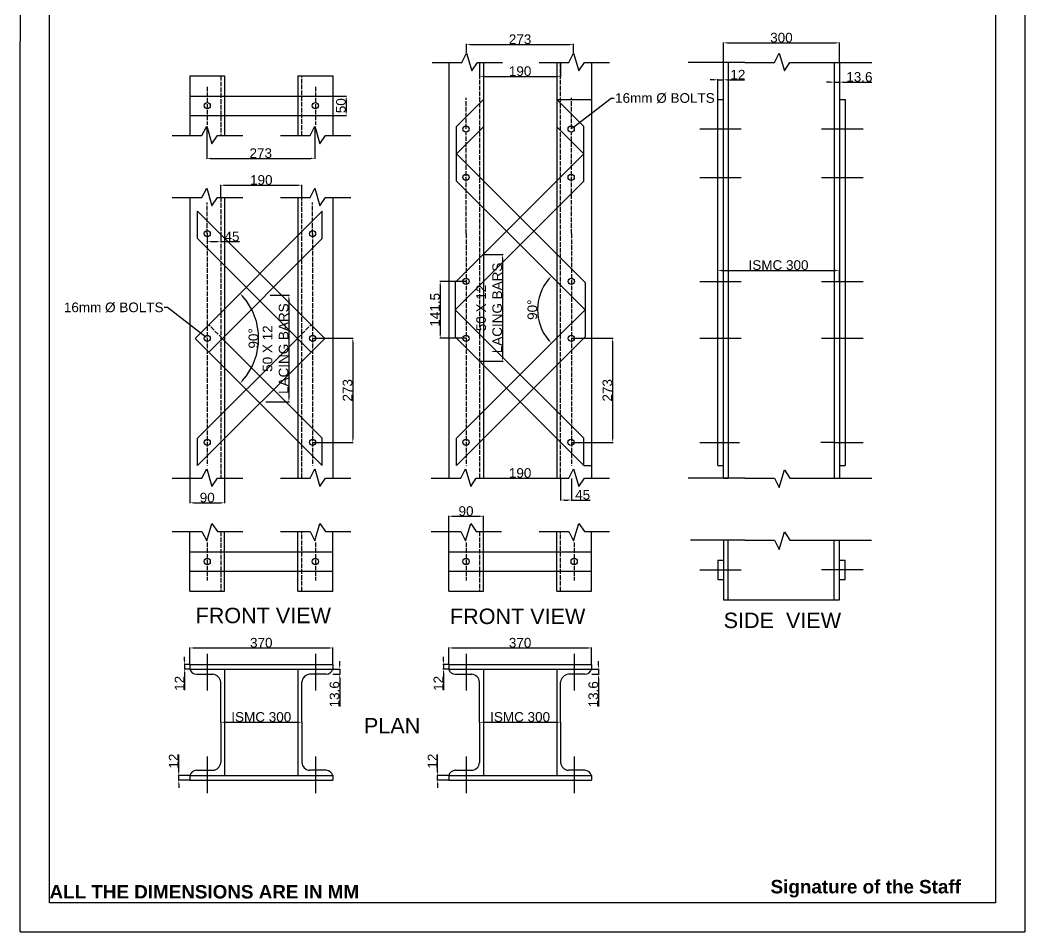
# Model space of a CAD drawing. Header units: millimetres. Extents: x 868 to 41290, y -4185 to 3706.
# Drawn here: x 868 to 3471, y -411 to 1952 of the extents above; entities that cross this region are included whole.
import ezdxf
from ezdxf import colors
from ezdxf.entities.mleader import LeaderData, LeaderLine
from ezdxf.math import Vec2, Vec3

# ---------------------------------------------------------------- set-up
doc = ezdxf.new("R2010")
doc.units = ezdxf.units.MM
doc.linetypes.add('ACAD_ISO02W100', pattern=[15, 12, -3])
doc.styles.get("Standard").update_dxf_attribs({"font": 'arial.ttf'})
doc.dimstyles.new('ISO-25', dxfattribs={"dimtxt": 25, "dimasz": 10, "dimexe": 1.25, "dimexo": 0.625, "dimtad": 1, "dimdsep": 46, "dimtxsty": 'Standard', "dimcen": 2.5, "dimadec": 0, "dimazin": 0, "dimtfac": 1, "dimtmove": 0, "dimatfit": 3, "dimfxl": 1, "dimarcsym": 0})

# ---------------------------------------------------------------- blocks, each defined once
blk = doc.blocks.new('*D38')
at = {"color": 0, "lineweight": -2, "transparency": 16777216}
for p, q in [((1678.6, 1755.1), (1714, 1755.1)), ((1712.8, 1745.1), (1712.8, 1715.1)), ((1678.6, 1705.1), (1714, 1705.1))]:
    blk.add_line(p, q, dxfattribs=at)
at = {"color": 0, "lineweight": 211, "transparency": 16777216}
for points in [[(1711.1, 1745.1), (1714.5, 1745.1), (1712.8, 1755.1)], [(1711.1, 1715.1), (1714.5, 1715.1), (1712.8, 1705.1)]]:
    blk.add_solid(points, dxfattribs=at)
at = {"layer": 'Defpoints', "color": 0, "lineweight": 211, "transparency": 16777216}
for p in [(1678, 1755.1), (1678, 1705.1), (1712.8, 1705.1)]:
    blk.add_point(p, dxfattribs=at)
at = {"color": 0, "transparency": 16777216, "insert": (1699.4, 1730.1), "char_height": 25, "attachment_point": 5, "rotation": 90}
blk.add_mtext('50', dxfattribs=at)
blk = doc.blocks.new('*D39')
at = {"color": 0, "lineweight": -2, "transparency": 16777216}
for p, q in [((1351.6, 1676.4), (1351.6, 1592.4)), ((1631.6, 1676.4), (1631.6, 1592.4)), ((1361.6, 1593.7), (1621.6, 1593.7))]:
    blk.add_line(p, q, dxfattribs=at)
at = {"color": 0, "lineweight": 211, "transparency": 16777216}
for points in [[(1361.6, 1595.3), (1361.6, 1592), (1351.6, 1593.7)], [(1621.6, 1595.3), (1621.6, 1592), (1631.6, 1593.7)]]:
    blk.add_solid(points, dxfattribs=at)
at = {"layer": 'Defpoints', "color": 0, "lineweight": 211, "transparency": 16777216}
for p in [(1351.6, 1677), (1631.6, 1677), (1631.6, 1593.7)]:
    blk.add_point(p, dxfattribs=at)
at = {"color": 0, "transparency": 16777216, "insert": (1491.6, 1607.1), "char_height": 25, "attachment_point": 5}
blk.add_mtext('273', dxfattribs=at)
blk = doc.blocks.new('*D40')
at = {"color": 0, "lineweight": -2, "transparency": 16777216}
for p, q in [((1388, 1493), (1388, 1525.3)), ((1398, 1524.1), (1588, 1524.1)), ((1598, 1493), (1598, 1525.3))]:
    blk.add_line(p, q, dxfattribs=at)
at = {"color": 0, "lineweight": 211, "transparency": 16777216}
for points in [[(1398, 1525.7), (1398, 1522.4), (1388, 1524.1)], [(1588, 1525.7), (1588, 1522.4), (1598, 1524.1)]]:
    blk.add_solid(points, dxfattribs=at)
at = {"layer": 'Defpoints', "color": 0, "lineweight": 211, "transparency": 16777216}
for p in [(1598, 1524.1), (1388, 1492.3), (1598, 1492.3)]:
    blk.add_point(p, dxfattribs=at)
at = {"color": 0, "transparency": 16777216, "insert": (1493, 1537.5), "char_height": 25, "attachment_point": 5}
blk.add_mtext('190', dxfattribs=at)
blk = doc.blocks.new('*D41')
at = {"color": 0, "lineweight": -2, "transparency": 16777216}
for p, q in [((1353, 1398.1), (1353, 1376.6)), ((1388, 1395.9), (1388, 1376.6)), ((1363, 1377.8), (1378, 1377.8)), ((1388, 1377.8), (1436.2, 1377.8))]:
    blk.add_line(p, q, dxfattribs=at)
at = {"color": 0, "lineweight": 211, "transparency": 16777216}
for points in [[(1363, 1379.5), (1363, 1376.1), (1353, 1377.8)], [(1378, 1379.5), (1378, 1376.1), (1388, 1377.8)]]:
    blk.add_solid(points, dxfattribs=at)
at = {"layer": 'Defpoints', "color": 0, "lineweight": 211, "transparency": 16777216}
for p in [(1353, 1398.7), (1388, 1396.6), (1388, 1377.8)]:
    blk.add_point(p, dxfattribs=at)
at = {"color": 0, "transparency": 16777216, "insert": (1417.1, 1391.1), "char_height": 25, "attachment_point": 5}
blk.add_mtext('45', dxfattribs=at)
blk = doc.blocks.new('*D42')
at = {"color": 0, "lineweight": -2, "transparency": 16777216}
blk.add_arc((1321.4, 1127.1), 164.7, 318.4795, 41.5205, dxfattribs=at)
at = {"color": 0, "lineweight": 211, "transparency": 16777216}
for points in [[(1443.5, 1235.2), (1445.9, 1237.4), (1437.8, 1243.6)], [(1445.9, 1016.8), (1443.5, 1019.1), (1437.8, 1010.7)]]:
    blk.add_solid(points, dxfattribs=at)
at = {"layer": 'Defpoints', "color": 0, "lineweight": 211, "transparency": 16777216}
for p in [(1650.9, 1456.6), (1321.4, 1127.1), (1321.4, 1127.1), (1480.5, 1084.5), (1650.9, 797.7)]:
    blk.add_point(p, dxfattribs=at)
at = {"color": 0, "transparency": 16777216, "insert": (1472.7, 1127.1), "char_height": 25, "attachment_point": 5, "rotation": 90}
blk.add_mtext('90°', dxfattribs=at)
blk = doc.blocks.new('*D43')
at = {"color": 0, "lineweight": -2, "transparency": 16777216}
for p, q in [((1626.5, 1127.4), (1731.2, 1127.4)), ((1730, 1117.4), (1730, 867.7)), ((1626.5, 857.7), (1731.2, 857.7))]:
    blk.add_line(p, q, dxfattribs=at)
at = {"color": 0, "lineweight": 211, "transparency": 16777216}
for points in [[(1728.3, 1117.4), (1731.7, 1117.4), (1730, 1127.4)], [(1728.3, 867.7), (1731.7, 867.7), (1730, 857.7)]]:
    blk.add_solid(points, dxfattribs=at)
at = {"layer": 'Defpoints', "color": 0, "lineweight": 211, "transparency": 16777216}
for p in [(1625.8, 1127.4), (1625.8, 857.7), (1730, 857.7)]:
    blk.add_point(p, dxfattribs=at)
at = {"color": 0, "transparency": 16777216, "insert": (1716.6, 992.6), "char_height": 25, "attachment_point": 5, "rotation": 90}
blk.add_mtext('273', dxfattribs=at)
blk = doc.blocks.new('*D44')
at = {"color": 0, "lineweight": -2, "transparency": 16777216}
for p, q in [((1308, 764.2), (1308, 699.8)), ((1398, 764.2), (1398, 699.8)), ((1318, 701), (1388, 701))]:
    blk.add_line(p, q, dxfattribs=at)
at = {"color": 0, "lineweight": 211, "transparency": 16777216}
for points in [[(1318, 702.7), (1318, 699.4), (1308, 701)], [(1388, 702.7), (1388, 699.4), (1398, 701)]]:
    blk.add_solid(points, dxfattribs=at)
at = {"layer": 'Defpoints', "color": 0, "lineweight": 211, "transparency": 16777216}
for p in [(1308, 764.8), (1398, 764.8), (1398, 701)]:
    blk.add_point(p, dxfattribs=at)
at = {"color": 0, "transparency": 16777216, "insert": (1353, 714.4), "char_height": 25, "attachment_point": 5}
blk.add_mtext('90', dxfattribs=at)
blk = doc.blocks.new('*D45')
at = {"color": 0, "lineweight": -2, "transparency": 16777216}
for p, q in [((1308, 283), (1308, 326.1)), ((1318, 324.9), (1668, 324.9)), ((1678, 283), (1678, 326.1))]:
    blk.add_line(p, q, dxfattribs=at)
at = {"color": 0, "lineweight": 211, "transparency": 16777216}
for points in [[(1318, 326.5), (1318, 323.2), (1308, 324.9)], [(1668, 326.5), (1668, 323.2), (1678, 324.9)]]:
    blk.add_solid(points, dxfattribs=at)
at = {"layer": 'Defpoints', "color": 0, "lineweight": 211, "transparency": 16777216}
for p in [(1678, 324.9), (1308, 282.3), (1678, 282.3)]:
    blk.add_point(p, dxfattribs=at)
at = {"color": 0, "transparency": 16777216, "insert": (1493, 338.3), "char_height": 25, "attachment_point": 5}
blk.add_mtext('370', dxfattribs=at)
blk = doc.blocks.new('*D46')
at = {"color": 0, "lineweight": -2, "transparency": 16777216}
for p, q in [((1696.1, 280.3), (1696.1, 290.3)), ((1678.6, 270.3), (1697.4, 270.3)), ((1696.1, 270.3), (1696.1, 256.7)), ((1678.6, 256.7), (1697.4, 256.7)), ((1696.1, 246.7), (1696.1, 172.9))]:
    blk.add_line(p, q, dxfattribs=at)
at = {"color": 0, "lineweight": 211, "transparency": 16777216}
for points in [[(1694.5, 280.3), (1697.8, 280.3), (1696.1, 270.3)], [(1694.5, 246.7), (1697.8, 246.7), (1696.1, 256.7)]]:
    blk.add_solid(points, dxfattribs=at)
at = {"layer": 'Defpoints', "color": 0, "lineweight": 211, "transparency": 16777216}
for p in [(1678, 270.3), (1678, 256.7), (1696.1, 256.7)]:
    blk.add_point(p, dxfattribs=at)
at = {"color": 0, "transparency": 16777216, "insert": (1682.7, 204.8), "char_height": 25, "attachment_point": 5, "rotation": 90}
blk.add_mtext('13.6', dxfattribs=at)
blk = doc.blocks.new('*D48')
at = {"color": 0, "lineweight": -2, "transparency": 16777216}
for p, q in [((1388, 133), (1388, 133.6)), ((1398, 132.3), (1588, 132.3)), ((1598, 133), (1598, 133.6))]:
    blk.add_line(p, q, dxfattribs=at)
at = {"color": 0, "lineweight": 211, "transparency": 16777216}
for points in [[(1398, 134), (1398, 130.7), (1388, 132.3)], [(1588, 134), (1588, 130.7), (1598, 132.3)]]:
    blk.add_solid(points, dxfattribs=at)
at = {"layer": 'Defpoints', "color": 0, "lineweight": 211, "transparency": 16777216}
for p in [(1388, 132.3), (1598, 132.3), (1598, 132.3)]:
    blk.add_point(p, dxfattribs=at)
at = {"color": 0, "transparency": 16777216, "insert": (1493, 145.9), "char_height": 25, "attachment_point": 5}
blk.add_mtext('ISMC 300', dxfattribs=at)
blk = doc.blocks.new('*D50')
at = {"color": 0, "lineweight": -2, "transparency": 16777216}
for p, q in [((1279.4, 4.3), (1279.4, 48.8)), ((1307.3, -5.7), (1278.1, -5.7)), ((1307.3, -17.7), (1278.1, -17.7)), ((1279.4, -17.7), (1279.4, -5.7)), ((1279.4, -27.7), (1279.4, -37.7))]:
    blk.add_line(p, q, dxfattribs=at)
at = {"color": 0, "lineweight": 211, "transparency": 16777216}
for points in [[(1277.7, 4.3), (1281.1, 4.3), (1279.4, -5.7)], [(1277.7, -27.7), (1281.1, -27.7), (1279.4, -17.7)]]:
    blk.add_solid(points, dxfattribs=at)
at = {"layer": 'Defpoints', "color": 0, "lineweight": 211, "transparency": 16777216}
for p in [(1279.4, -5.7), (1308, -5.7), (1308, -17.7)]:
    blk.add_point(p, dxfattribs=at)
at = {"color": 0, "transparency": 16777216, "insert": (1266.2, 31.6), "char_height": 25, "attachment_point": 5, "rotation": 90}
blk.add_mtext('12', dxfattribs=at)
blk = doc.blocks.new('*D51')
at = {"color": 0, "lineweight": -2, "transparency": 16777216}
for p, q in [((1294.5, 292.3), (1294.5, 302.3)), ((1307.3, 282.3), (1293.3, 282.3)), ((1307.3, 270.3), (1293.3, 270.3)), ((1294.5, 282.3), (1294.5, 270.3)), ((1294.5, 260.3), (1294.5, 215.9))]:
    blk.add_line(p, q, dxfattribs=at)
at = {"color": 0, "lineweight": 211, "transparency": 16777216}
for points in [[(1292.9, 292.3), (1296.2, 292.3), (1294.5, 282.3)], [(1292.9, 260.3), (1296.2, 260.3), (1294.5, 270.3)]]:
    blk.add_solid(points, dxfattribs=at)
at = {"layer": 'Defpoints', "color": 0, "lineweight": 211, "transparency": 16777216}
for p in [(1294.5, 270.3), (1308, 282.3), (1308, 270.3)]:
    blk.add_point(p, dxfattribs=at)
at = {"color": 0, "transparency": 16777216, "insert": (1281.4, 233.1), "char_height": 25, "attachment_point": 5, "rotation": 90}
blk.add_mtext('12', dxfattribs=at)
blk = doc.blocks.new('*D55')
at = {"color": 0, "lineweight": -2, "transparency": 16777216}
for p, q in [((1978.3, 283), (1978.3, 326.1)), ((1988.3, 324.9), (2338.3, 324.9)), ((2348.3, 283), (2348.3, 326.1))]:
    blk.add_line(p, q, dxfattribs=at)
at = {"color": 0, "lineweight": 211, "transparency": 16777216}
for points in [[(1988.3, 326.5), (1988.3, 323.2), (1978.3, 324.9)], [(2338.3, 326.5), (2338.3, 323.2), (2348.3, 324.9)]]:
    blk.add_solid(points, dxfattribs=at)
at = {"layer": 'Defpoints', "color": 0, "lineweight": 211, "transparency": 16777216}
for p in [(2348.3, 324.9), (1978.3, 282.3), (2348.3, 282.3)]:
    blk.add_point(p, dxfattribs=at)
at = {"color": 0, "transparency": 16777216, "insert": (2163.3, 338.3), "char_height": 25, "attachment_point": 5}
blk.add_mtext('370', dxfattribs=at)
blk = doc.blocks.new('*D56')
at = {"color": 0, "lineweight": -2, "transparency": 16777216}
for p, q in [((2366.5, 280.3), (2366.5, 290.3)), ((2348.9, 270.3), (2367.7, 270.3)), ((2366.5, 270.3), (2366.5, 256.7)), ((2348.9, 256.7), (2367.7, 256.7)), ((2366.5, 246.7), (2366.5, 172.9))]:
    blk.add_line(p, q, dxfattribs=at)
at = {"color": 0, "lineweight": 211, "transparency": 16777216}
for points in [[(2364.8, 280.3), (2368.1, 280.3), (2366.5, 270.3)], [(2364.8, 246.7), (2368.1, 246.7), (2366.5, 256.7)]]:
    blk.add_solid(points, dxfattribs=at)
at = {"layer": 'Defpoints', "color": 0, "lineweight": 211, "transparency": 16777216}
for p in [(2348.3, 270.3), (2348.3, 256.7), (2366.5, 256.7)]:
    blk.add_point(p, dxfattribs=at)
at = {"color": 0, "transparency": 16777216, "insert": (2353.1, 204.8), "char_height": 25, "attachment_point": 5, "rotation": 90}
blk.add_mtext('13.6', dxfattribs=at)
blk = doc.blocks.new('*D57')
at = {"color": 0, "lineweight": -2, "transparency": 16777216}
for p, q in [((2058.3, 133), (2058.3, 133.6)), ((2068.3, 132.3), (2258.3, 132.3)), ((2268.3, 133), (2268.3, 133.6))]:
    blk.add_line(p, q, dxfattribs=at)
at = {"color": 0, "lineweight": 211, "transparency": 16777216}
for points in [[(2068.3, 134), (2068.3, 130.7), (2058.3, 132.3)], [(2258.3, 134), (2258.3, 130.7), (2268.3, 132.3)]]:
    blk.add_solid(points, dxfattribs=at)
at = {"layer": 'Defpoints', "color": 0, "lineweight": 211, "transparency": 16777216}
for p in [(2058.3, 132.3), (2268.3, 132.3), (2268.3, 132.3)]:
    blk.add_point(p, dxfattribs=at)
at = {"color": 0, "transparency": 16777216, "insert": (2163.3, 145.9), "char_height": 25, "attachment_point": 5}
blk.add_mtext('ISMC 300', dxfattribs=at)
blk = doc.blocks.new('*D53')
at = {"color": 0, "lineweight": -2, "transparency": 16777216}
for p, q in [((1949.7, 4.3), (1949.7, 48.8)), ((1977.7, -5.7), (1948.5, -5.7)), ((1977.7, -17.7), (1948.5, -17.7)), ((1949.7, -17.7), (1949.7, -5.7)), ((1949.7, -27.7), (1949.7, -37.7))]:
    blk.add_line(p, q, dxfattribs=at)
at = {"color": 0, "lineweight": 211, "transparency": 16777216}
for points in [[(1948, 4.3), (1951.4, 4.3), (1949.7, -5.7)], [(1948, -27.7), (1951.4, -27.7), (1949.7, -17.7)]]:
    blk.add_solid(points, dxfattribs=at)
at = {"layer": 'Defpoints', "color": 0, "lineweight": 211, "transparency": 16777216}
for p in [(1949.7, -5.7), (1978.3, -5.7), (1978.3, -17.7)]:
    blk.add_point(p, dxfattribs=at)
at = {"color": 0, "transparency": 16777216, "insert": (1936.5, 31.6), "char_height": 25, "attachment_point": 5, "rotation": 90}
blk.add_mtext('12', dxfattribs=at)
blk = doc.blocks.new('*D54')
at = {"color": 0, "lineweight": -2, "transparency": 16777216}
for p, q in [((1964.9, 292.3), (1964.9, 302.3)), ((1977.7, 282.3), (1963.6, 282.3)), ((1977.7, 270.3), (1963.6, 270.3)), ((1964.9, 282.3), (1964.9, 270.3)), ((1964.9, 260.3), (1964.9, 215.9))]:
    blk.add_line(p, q, dxfattribs=at)
at = {"color": 0, "lineweight": 211, "transparency": 16777216}
for points in [[(1963.2, 292.3), (1966.5, 292.3), (1964.9, 282.3)], [(1963.2, 260.3), (1966.5, 260.3), (1964.9, 270.3)]]:
    blk.add_solid(points, dxfattribs=at)
at = {"layer": 'Defpoints', "color": 0, "lineweight": 211, "transparency": 16777216}
for p in [(1964.9, 270.3), (1978.3, 282.3), (1978.3, 270.3)]:
    blk.add_point(p, dxfattribs=at)
at = {"color": 0, "transparency": 16777216, "insert": (1951.7, 233.1), "char_height": 25, "attachment_point": 5, "rotation": 90}
blk.add_mtext('12', dxfattribs=at)
blk = doc.blocks.new('*D58')
at = {"color": 0, "lineweight": -2, "transparency": 16777216}
for p, q in [((1978.3, 626.9), (1978.3, 667.4)), ((1988.3, 666.1), (2058.3, 666.1)), ((2068.3, 626.9), (2068.3, 667.4))]:
    blk.add_line(p, q, dxfattribs=at)
at = {"color": 0, "lineweight": 211, "transparency": 16777216}
for points in [[(1988.3, 667.8), (1988.3, 664.5), (1978.3, 666.1)], [(2058.3, 667.8), (2058.3, 664.5), (2068.3, 666.1)]]:
    blk.add_solid(points, dxfattribs=at)
at = {"layer": 'Defpoints', "color": 0, "lineweight": 211, "transparency": 16777216}
for p in [(2068.3, 666.1), (1978.3, 626.3), (2068.3, 626.3)]:
    blk.add_point(p, dxfattribs=at)
at = {"color": 0, "transparency": 16777216, "insert": (2023.3, 679.5), "char_height": 25, "attachment_point": 5}
blk.add_mtext('90', dxfattribs=at)
blk = doc.blocks.new('*D59')
at = {"color": 0, "lineweight": -2, "transparency": 16777216}
for p, q in [((2068.3, 765.5), (2068.3, 766.1)), ((2078.3, 764.8), (2248.3, 764.8)), ((2258.3, 764.2), (2258.3, 763.6))]:
    blk.add_line(p, q, dxfattribs=at)
at = {"color": 0, "lineweight": 211, "transparency": 16777216}
for points in [[(2078.3, 766.5), (2078.3, 763.2), (2068.3, 764.8)], [(2248.3, 766.5), (2248.3, 763.2), (2258.3, 764.8)]]:
    blk.add_solid(points, dxfattribs=at)
at = {"layer": 'Defpoints', "color": 0, "lineweight": 211, "transparency": 16777216}
for p in [(2068.3, 764.8), (2258.3, 764.8), (2258.3, 764.8)]:
    blk.add_point(p, dxfattribs=at)
at = {"color": 0, "transparency": 16777216, "insert": (2163.3, 778.2), "char_height": 25, "attachment_point": 5}
blk.add_mtext('190', dxfattribs=at)
blk = doc.blocks.new('*D60')
at = {"color": 0, "lineweight": -2, "transparency": 16777216}
for p, q in [((2268.3, 764.2), (2268.3, 707)), ((2296.2, 764.2), (2296.2, 707)), ((2278.3, 708.3), (2286.2, 708.3)), ((2296.2, 708.3), (2344.4, 708.3))]:
    blk.add_line(p, q, dxfattribs=at)
at = {"color": 0, "lineweight": 211, "transparency": 16777216}
for points in [[(2278.3, 709.9), (2278.3, 706.6), (2268.3, 708.3)], [(2286.2, 709.9), (2286.2, 706.6), (2296.2, 708.3)]]:
    blk.add_solid(points, dxfattribs=at)
at = {"layer": 'Defpoints', "color": 0, "lineweight": 211, "transparency": 16777216}
for p in [(2268.3, 764.8), (2296.2, 764.8), (2296.2, 708.3)]:
    blk.add_point(p, dxfattribs=at)
at = {"color": 0, "transparency": 16777216, "insert": (2325.3, 721.6), "char_height": 25, "attachment_point": 5}
blk.add_mtext('45', dxfattribs=at)
blk = doc.blocks.new('*D61')
at = {"color": 0, "lineweight": -2, "transparency": 16777216}
for p, q in [((2296.8, 1127.4), (2404.2, 1127.4)), ((2402.9, 1117.4), (2402.9, 867.7)), ((2295.8, 857.7), (2404.2, 857.7))]:
    blk.add_line(p, q, dxfattribs=at)
at = {"color": 0, "lineweight": 211, "transparency": 16777216}
for points in [[(2401.3, 1117.4), (2404.6, 1117.4), (2402.9, 1127.4)], [(2401.3, 867.7), (2404.6, 867.7), (2402.9, 857.7)]]:
    blk.add_solid(points, dxfattribs=at)
at = {"layer": 'Defpoints', "color": 0, "lineweight": 211, "transparency": 16777216}
for p in [(2296.2, 1127.4), (2295.2, 857.7), (2402.9, 857.7)]:
    blk.add_point(p, dxfattribs=at)
at = {"color": 0, "transparency": 16777216, "insert": (2389.5, 992.6), "char_height": 25, "attachment_point": 5, "rotation": 90}
blk.add_mtext('273', dxfattribs=at)
blk = doc.blocks.new('*D62')
at = {"color": 0, "lineweight": -2, "transparency": 16777216}
for p, q in [((2022.5, 1275), (1955.1, 1275)), ((1956.4, 1265), (1956.4, 1137.4)), ((2022.5, 1127.4), (1955.1, 1127.4))]:
    blk.add_line(p, q, dxfattribs=at)
at = {"color": 0, "lineweight": 211, "transparency": 16777216}
for points in [[(1954.7, 1265), (1958.1, 1265), (1956.4, 1275)], [(1954.7, 1137.4), (1958.1, 1137.4), (1956.4, 1127.4)]]:
    blk.add_solid(points, dxfattribs=at)
at = {"layer": 'Defpoints', "color": 0, "lineweight": 211, "transparency": 16777216}
for p in [(2023.2, 1275), (1956.4, 1127.4), (2023.2, 1127.4)]:
    blk.add_point(p, dxfattribs=at)
at = {"color": 0, "transparency": 16777216, "insert": (1943, 1201.2), "char_height": 25, "attachment_point": 5, "rotation": 90}
blk.add_mtext('141.5', dxfattribs=at)
blk = doc.blocks.new('*D63')
at = {"color": 0, "lineweight": -2, "transparency": 16777216}
blk.add_line((2256.6, 1126.7), (2243.6, 1113.7), dxfattribs=at)
blk.add_arc((2331.4, 1201.5), 122.9, 139.6632, 220.3368, dxfattribs=at)
at = {"color": 0, "lineweight": 211, "transparency": 16777216}
for points in [[(2236.5, 1282.2), (2238.9, 1279.9), (2244.5, 1288.4)], [(2238.9, 1123.1), (2236.5, 1120.8), (2244.5, 1114.6)]]:
    blk.add_solid(points, dxfattribs=at)
at = {"layer": 'Defpoints', "color": 0, "lineweight": 211, "transparency": 16777216}
for p in [(1998.3, 1534.6), (2212.7, 1233.3), (2331.4, 1201.5), (2331.4, 1201.5), (2257, 1127.1)]:
    blk.add_point(p, dxfattribs=at)
at = {"color": 0, "transparency": 16777216, "insert": (2195.1, 1201.5), "char_height": 25, "attachment_point": 5, "rotation": 90}
blk.add_mtext('90°', dxfattribs=at)
blk = doc.blocks.new('*D64')
at = {"color": 0, "lineweight": -2, "transparency": 16777216}
for p, q in [((2024.7, 1866.8), (2024.7, 1890.1)), ((2034.7, 1888.8), (2291.9, 1888.8)), ((2301.9, 1866.8), (2301.9, 1890.1))]:
    blk.add_line(p, q, dxfattribs=at)
at = {"color": 0, "lineweight": 211, "transparency": 16777216}
for points in [[(2034.7, 1890.5), (2034.7, 1887.1), (2024.7, 1888.8)], [(2291.9, 1890.5), (2291.9, 1887.1), (2301.9, 1888.8)]]:
    blk.add_solid(points, dxfattribs=at)
at = {"layer": 'Defpoints', "color": 0, "lineweight": 211, "transparency": 16777216}
for p in [(2301.9, 1888.8), (2024.7, 1866.2), (2301.9, 1866.2)]:
    blk.add_point(p, dxfattribs=at)
at = {"color": 0, "transparency": 16777216, "insert": (2163.3, 1902.2), "char_height": 25, "attachment_point": 5}
blk.add_mtext('273', dxfattribs=at)
blk = doc.blocks.new('*D65')
at = {"color": 0, "lineweight": -2, "transparency": 16777216}
for p, q in [((2058.3, 1841.4), (2058.3, 1805)), ((2268.3, 1841.4), (2268.3, 1805)), ((2068.3, 1806.2), (2258.3, 1806.2))]:
    blk.add_line(p, q, dxfattribs=at)
at = {"color": 0, "lineweight": 211, "transparency": 16777216}
for points in [[(2068.3, 1807.9), (2068.3, 1804.6), (2058.3, 1806.2)], [(2258.3, 1807.9), (2258.3, 1804.6), (2268.3, 1806.2)]]:
    blk.add_solid(points, dxfattribs=at)
at = {"layer": 'Defpoints', "color": 0, "lineweight": 211, "transparency": 16777216}
for p in [(2058.3, 1842.1), (2268.3, 1842.1), (2268.3, 1806.2)]:
    blk.add_point(p, dxfattribs=at)
at = {"color": 0, "transparency": 16777216, "insert": (2163.3, 1819.6), "char_height": 25, "attachment_point": 5}
blk.add_mtext('190', dxfattribs=at)
blk = doc.blocks.new('*D67')
at = {"color": 0, "lineweight": -2, "transparency": 16777216}
for p, q in [((2690.1, 1842.7), (2690.1, 1894.3)), ((2700.1, 1893), (2980.1, 1893)), ((2990.1, 1842.7), (2990.1, 1894.3))]:
    blk.add_line(p, q, dxfattribs=at)
at = {"color": 0, "lineweight": 211, "transparency": 16777216}
for points in [[(2700.1, 1894.7), (2700.1, 1891.4), (2690.1, 1893)], [(2980.1, 1894.7), (2980.1, 1891.4), (2990.1, 1893)]]:
    blk.add_solid(points, dxfattribs=at)
at = {"layer": 'Defpoints', "color": 0, "lineweight": 211, "transparency": 16777216}
for p in [(2990.1, 1893), (2690.1, 1842.1), (2990.1, 1842.1)]:
    blk.add_point(p, dxfattribs=at)
at = {"color": 0, "transparency": 16777216, "insert": (2840.1, 1906.4), "char_height": 25, "attachment_point": 5}
blk.add_mtext('300', dxfattribs=at)
blk = doc.blocks.new('*D68')
at = {"color": 0, "lineweight": -2, "transparency": 16777216}
for p, q in [((2665.1, 1797.3), (2655.1, 1797.3)), ((2675.1, 1746.7), (2675.1, 1798.5)), ((2675.1, 1797.3), (2690.1, 1797.3)), ((2690.1, 1746.7), (2690.1, 1798.5)), ((2700.1, 1797.3), (2744.5, 1797.3))]:
    blk.add_line(p, q, dxfattribs=at)
at = {"color": 0, "lineweight": 211, "transparency": 16777216}
for points in [[(2665.1, 1799), (2665.1, 1795.6), (2675.1, 1797.3)], [(2700.1, 1799), (2700.1, 1795.6), (2690.1, 1797.3)]]:
    blk.add_solid(points, dxfattribs=at)
at = {"layer": 'Defpoints', "color": 0, "lineweight": 211, "transparency": 16777216}
for p in [(2690.1, 1797.3), (2675.1, 1746.1), (2690.1, 1746.1)]:
    blk.add_point(p, dxfattribs=at)
at = {"color": 0, "transparency": 16777216, "insert": (2727.3, 1810.5), "char_height": 25, "attachment_point": 5}
blk.add_mtext('12', dxfattribs=at)
blk = doc.blocks.new('*D69')
at = {"color": 0, "lineweight": -2, "transparency": 16777216}
for p, q in [((2976.5, 1841.4), (2976.5, 1790)), ((2990.1, 1841.4), (2990.1, 1790)), ((2966.5, 1791.2), (2956.5, 1791.2)), ((2976.5, 1791.2), (2990.1, 1791.2)), ((3000.1, 1791.2), (3073.9, 1791.2))]:
    blk.add_line(p, q, dxfattribs=at)
at = {"color": 0, "lineweight": 211, "transparency": 16777216}
for points in [[(2966.5, 1792.9), (2966.5, 1789.6), (2976.5, 1791.2)], [(3000.1, 1792.9), (3000.1, 1789.6), (2990.1, 1791.2)]]:
    blk.add_solid(points, dxfattribs=at)
at = {"layer": 'Defpoints', "color": 0, "lineweight": 211, "transparency": 16777216}
for p in [(2976.5, 1842.1), (2990.1, 1842.1), (2990.1, 1791.2)]:
    blk.add_point(p, dxfattribs=at)
at = {"color": 0, "transparency": 16777216, "insert": (3042, 1804.6), "char_height": 25, "attachment_point": 5}
blk.add_mtext('13.6', dxfattribs=at)
blk = doc.blocks.new('*D71')
at = {"color": 0, "lineweight": -2, "transparency": 16777216}
for p, q in [((1515.7, 1238.8), (1565.8, 1238.8)), ((1564.5, 1228.8), (1564.5, 972.4)), ((1504.6, 962.4), (1565.8, 962.4))]:
    blk.add_line(p, q, dxfattribs=at)
at = {"color": 0, "lineweight": 211, "transparency": 16777216}
for points in [[(1562.9, 1228.8), (1566.2, 1228.8), (1564.5, 1238.8)], [(1562.9, 972.4), (1566.2, 972.4), (1564.5, 962.4)]]:
    blk.add_solid(points, dxfattribs=at)
at = {"layer": 'Defpoints', "color": 0, "lineweight": 211, "transparency": 16777216}
for p in [(1515.1, 1238.8), (1504, 962.4), (1564.5, 962.4)]:
    blk.add_point(p, dxfattribs=at)
at = {"color": 0, "transparency": 16777216, "insert": (1530.1, 1100.6), "char_height": 25, "attachment_point": 5, "rotation": 90}
blk.add_mtext('50 X 12 \\PLACING BARS', dxfattribs=at)
blk = doc.blocks.new('*D72')
at = {"color": 0, "lineweight": -2, "transparency": 16777216}
for p, q in [((2068.9, 1344.2), (2119, 1344.2)), ((2117.7, 1334.2), (2117.7, 1077.8)), ((2057.8, 1067.8), (2119, 1067.8))]:
    blk.add_line(p, q, dxfattribs=at)
at = {"color": 0, "lineweight": 211, "transparency": 16777216}
for points in [[(2116, 1334.2), (2119.4, 1334.2), (2117.7, 1344.2)], [(2116, 1077.8), (2119.4, 1077.8), (2117.7, 1067.8)]]:
    blk.add_solid(points, dxfattribs=at)
at = {"layer": 'Defpoints', "color": 0, "lineweight": 211, "transparency": 16777216}
for p in [(2068.3, 1344.2), (2057.1, 1067.8), (2117.7, 1067.8)]:
    blk.add_point(p, dxfattribs=at)
at = {"color": 0, "transparency": 16777216, "insert": (2083.3, 1206), "char_height": 25, "attachment_point": 5, "rotation": 90}
blk.add_mtext('50 X 12 \\PLACING BARS', dxfattribs=at)
blk = doc.blocks.new('*D73')
at = {"color": 0, "lineweight": -2, "transparency": 16777216}
for p, q in [((2675.1, 1275.6), (2675.1, 1304.7)), ((2685.1, 1303.4), (2980.1, 1303.4)), ((2990.1, 1275.6), (2990.1, 1304.7))]:
    blk.add_line(p, q, dxfattribs=at)
at = {"color": 0, "lineweight": 211, "transparency": 16777216}
for points in [[(2685.1, 1305.1), (2685.1, 1301.8), (2675.1, 1303.4)], [(2980.1, 1305.1), (2980.1, 1301.8), (2990.1, 1303.4)]]:
    blk.add_solid(points, dxfattribs=at)
at = {"layer": 'Defpoints', "color": 0, "lineweight": 211, "transparency": 16777216}
for p in [(2990.1, 1303.4), (2675.1, 1275), (2990.1, 1275)]:
    blk.add_point(p, dxfattribs=at)
at = {"color": 0, "transparency": 16777216, "insert": (2832.6, 1317), "char_height": 25, "attachment_point": 5}
blk.add_mtext('ISMC 300', dxfattribs=at)

msp = doc.modelspace()

# ---------------------------------------------------------------- linework, layer by layer
for p, q in [((868.347, 3267.852), (868.347, 1896.619)), ((3470.652, 3267.852), (3470.652, -410.962)), ((868.347, -410.962), (868.347, 1896.619)), ((2012.576, 1842.06), (2024.729, 1866.215)), ((2024.729, 1866.215), (2038.09, 1820.726)), ((2289.769, 1842.06), (2301.922, 1866.215)), ((2301.922, 1866.215), (2315.284, 1820.726)), ((2822.182, 1842.06), (2834.336, 1866.215)), ((2834.336, 1866.215), (2847.697, 1820.726)), ((1935.536, 1842.06), (2012.576, 1842.06)), ((1978.296, 1842.06), (1978.296, 764.831)), ((2038.09, 1820.726), (2052.576, 1842.06)), ((2052.576, 1842.06), (2118.021, 1842.06)), ((2068.296, 1842.06), (2068.296, 764.831)), ((2212.729, 1842.06), (2289.769, 1842.06)), ((2258.296, 1842.06), (2258.296, 764.831)), ((2315.284, 1820.726), (2329.769, 1842.06)), ((2329.769, 1842.06), (2395.214, 1842.06)), ((2348.296, 1842.06), (2348.296, 764.831)), ((2745.143, 1842.06), (2598.203, 1842.06)), ((2690.092, 764.831), (2690.092, 1842.06)), ((2702.092, 1842.06), (2702.092, 764.831)), ((2745.143, 1842.06), (2822.182, 1842.06)), ((2847.697, 1820.726), (2862.182, 1842.06)), ((2862.182, 1842.06), (2927.628, 1842.06)), ((2927.628, 1842.06), (3074.452, 1842.06)), ((2976.492, 1842.06), (2976.492, 764.831)), ((2990.092, 1842.06), (2990.092, 764.831)), ((1307.969, 1807.409), (1397.969, 1807.409)), ((1307.969, 1807.409), (1307.969, 1652.826)), ((1397.969, 1807.409), (1397.969, 1652.826)), ((1587.969, 1807.409), (1677.969, 1807.409)), ((1587.969, 1807.409), (1587.969, 1652.826)), ((1677.969, 1807.409), (1677.969, 1652.826)), ((1307.969, 1755.118), (1677.969, 1755.118)), ((1998.271, 1676.053), (2068.296, 1746.077)), ((2328.347, 1676.053), (2258.322, 1746.077)), ((2258.322, 1746.077), (2348.296, 1746.077)), ((2675.092, 797.653), (2675.092, 1746.077)), ((2675.092, 1746.077), (2690.092, 1746.077)), ((2990.092, 1746.077), (3005.092, 1746.077)), ((3005.092, 1746.077), (3005.092, 797.653)), ((1307.969, 1705.118), (1677.969, 1705.118)), ((1339.442, 1652.826), (1351.595, 1676.981)), ((1351.595, 1676.981), (1364.957, 1631.492)), ((1619.442, 1652.826), (1631.595, 1676.981)), ((1631.595, 1676.981), (1644.957, 1631.492)), ((1998.271, 1534.631), (1998.271, 1676.053)), ((1998.271, 1605.342), (2068.296, 1675.367)), ((2328.347, 1605.342), (2258.322, 1675.367)), ((2328.347, 1534.631), (2328.347, 1676.053)), ((2628.637, 1669.909), (2736.23, 1669.909)), ((2943.954, 1669.909), (3051.547, 1669.909)), ((1262.402, 1652.826), (1339.442, 1652.826)), ((1364.957, 1631.492), (1379.442, 1652.826)), ((1379.442, 1652.826), (1444.887, 1652.826)), ((1542.402, 1652.826), (1619.442, 1652.826)), ((1644.957, 1631.492), (1659.442, 1652.826)), ((1659.442, 1652.826), (1724.887, 1652.826)), ((1995.213, 1272.208), (2328.347, 1605.342)), ((2331.405, 1272.208), (1998.271, 1605.342)), ((2628.637, 1544.487), (2736.23, 1544.487)), ((2943.954, 1544.487), (3051.547, 1544.487)), ((1339.442, 1492.338), (1351.595, 1516.493)), ((1351.595, 1516.493), (1364.957, 1471.004)), ((1619.442, 1492.338), (1631.595, 1516.493)), ((1631.595, 1516.493), (1644.957, 1471.004)), ((1995.213, 1201.498), (2328.347, 1534.631)), ((2331.405, 1201.498), (1998.271, 1534.631)), ((1262.402, 1492.338), (1339.442, 1492.338)), ((1307.969, 1492.338), (1307.969, 764.831)), ((1364.957, 1471.004), (1379.442, 1492.338)), ((1379.442, 1492.338), (1444.887, 1492.338)), ((1397.969, 1492.338), (1397.969, 764.831)), ((1542.402, 1492.338), (1619.442, 1492.338)), ((1587.969, 1492.338), (1587.969, 764.831)), ((1644.957, 1471.004), (1659.442, 1492.338)), ((1659.442, 1492.338), (1724.887, 1492.338)), ((1677.969, 1492.338), (1677.969, 764.831)), ((1321.386, 1127.121), (1650.854, 1456.59)), ((1657.413, 1127.121), (1327.944, 1456.59)), ((1327.944, 1385.879), (1327.944, 1456.59)), ((1650.854, 1385.879), (1650.854, 1456.59)), ((1622.057, 1091.766), (1327.944, 1385.879)), ((1356.741, 1091.766), (1650.854, 1385.879)), ((1995.213, 1272.208), (1995.213, 1130.787)), ((2331.405, 1272.208), (2331.405, 1130.787)), ((2628.637, 1274.956), (2736.23, 1274.956)), ((2943.954, 1274.956), (3051.547, 1274.956)), ((2069.589, 1127.121), (1995.213, 1201.498)), ((2257.029, 1127.121), (2331.405, 1201.498)), ((1650.854, 797.653), (1321.386, 1127.121)), ((1327.944, 797.653), (1657.413, 1127.121)), ((1327.944, 868.364), (1586.702, 1127.121)), ((1650.854, 868.364), (1392.097, 1127.121)), ((2328.347, 797.653), (1995.213, 1130.787)), ((1998.271, 797.653), (2331.405, 1130.787)), ((1998.271, 868.364), (2257.029, 1127.121)), ((2328.347, 868.364), (2069.589, 1127.121)), ((2628.637, 1127.438), (2736.23, 1127.438)), ((2943.954, 1127.438), (3051.547, 1127.438)), ((1327.944, 797.653), (1327.944, 868.364)), ((1650.854, 797.653), (1650.854, 868.364)), ((1998.271, 797.653), (1998.271, 868.364)), ((2328.347, 797.653), (2328.347, 868.364)), ((2628.637, 857.668), (2702.092, 857.668)), ((2702.092, 857.668), (2731.194, 857.668)), ((2976.492, 857.668), (2942.218, 857.668)), ((2976.492, 857.668), (3051.547, 857.668)), ((1339.442, 764.831), (1351.595, 788.985)), ((1351.595, 788.985), (1364.957, 743.497)), ((1619.442, 764.831), (1631.595, 788.985)), ((1631.595, 788.985), (1644.957, 743.497)), ((2009.769, 764.831), (2021.922, 788.985)), ((2021.922, 788.985), (2035.284, 743.497)), ((2289.769, 764.831), (2301.922, 788.985)), ((2301.922, 788.985), (2315.284, 743.497)), ((2328.347, 797.653), (2348.296, 797.653)), ((2675.092, 797.653), (2690.092, 797.653)), ((2834.336, 740.676), (2847.697, 786.165)), ((2847.697, 786.165), (2862.182, 764.831)), ((2990.092, 797.653), (3005.092, 797.653)), ((1262.402, 764.831), (1339.442, 764.831)), ((1364.957, 743.497), (1379.442, 764.831)), ((1379.442, 764.831), (1444.887, 764.831)), ((1542.402, 764.831), (1619.442, 764.831)), ((1644.957, 743.497), (1659.442, 764.831)), ((1659.442, 764.831), (1724.887, 764.831)), ((1932.729, 764.831), (2009.769, 764.831)), ((2035.284, 743.497), (2049.769, 764.831)), ((2049.769, 764.831), (2115.214, 764.831)), ((2212.729, 764.831), (2289.769, 764.831)), ((2315.284, 743.497), (2329.769, 764.831)), ((2329.769, 764.831), (2395.214, 764.831)), ((2745.143, 764.831), (2598.203, 764.831)), ((2690.092, 764.831), (2702.092, 764.831)), ((2745.143, 764.831), (2822.182, 764.831)), ((2822.182, 764.831), (2834.336, 740.676)), ((2862.182, 764.831), (2927.628, 764.831)), ((2927.628, 764.831), (3074.452, 764.831)), ((2976.492, 764.831), (2990.092, 764.831)), ((1262.402, 626.28), (1339.442, 626.28)), ((1307.969, 471.697), (1307.969, 626.28)), ((1339.442, 626.28), (1351.595, 602.125)), ((1351.595, 602.125), (1364.957, 647.614)), ((1364.957, 647.614), (1379.442, 626.28)), ((1379.442, 626.28), (1444.887, 626.28)), ((1397.969, 471.697), (1397.969, 626.28)), ((1542.402, 626.28), (1619.442, 626.28)), ((1587.969, 471.697), (1587.969, 626.28)), ((1619.442, 626.28), (1631.595, 602.125)), ((1631.595, 602.125), (1644.957, 647.614)), ((1644.957, 647.614), (1659.442, 626.28)), ((1659.442, 626.28), (1724.887, 626.28)), ((1677.969, 471.697), (1677.969, 626.28)), ((1932.729, 626.28), (2009.769, 626.28)), ((1978.296, 471.697), (1978.296, 626.28)), ((2009.769, 626.28), (2021.922, 602.125)), ((2021.922, 602.125), (2035.284, 647.614)), ((2035.284, 647.614), (2049.769, 626.28)), ((2049.769, 626.28), (2115.214, 626.28)), ((2068.296, 471.697), (2068.296, 626.28)), ((2212.729, 626.28), (2289.769, 626.28)), ((2258.296, 471.697), (2258.296, 626.28)), ((2289.769, 626.28), (2301.922, 602.125)), ((2301.922, 602.125), (2315.284, 647.614)), ((2315.284, 647.614), (2329.769, 626.28)), ((2329.769, 626.28), (2395.214, 626.28)), ((2348.296, 471.697), (2348.296, 626.28)), ((2834.336, 580.187), (2847.697, 625.676)), ((2847.697, 625.676), (2862.182, 604.342)), ((2745.143, 604.342), (2604.925, 604.342)), ((2690.092, 604.342), (2690.092, 449.759)), ((2702.092, 449.759), (2702.092, 604.342)), ((2745.143, 604.342), (2822.182, 604.342)), ((2822.182, 604.342), (2834.336, 580.187)), ((2862.182, 604.342), (2927.628, 604.342)), ((2927.628, 604.342), (3073.492, 604.342)), ((2976.492, 449.759), (2976.492, 604.342)), ((2990.092, 449.759), (2990.092, 604.342)), ((1307.969, 573.988), (1677.969, 573.988)), ((1978.296, 573.988), (2348.296, 573.988)), ((2675.092, 552.051), (2675.092, 502.051)), ((2675.092, 552.051), (2690.092, 552.051)), ((2990.092, 552.051), (3005.092, 552.051)), ((3005.092, 502.051), (3005.092, 552.051)), ((1307.969, 523.988), (1677.969, 523.988)), ((1978.296, 523.988), (2348.296, 523.988)), ((2628.637, 527.051), (2736.23, 527.051)), ((3051.547, 527.051), (2943.954, 527.051)), ((2675.092, 502.051), (2690.092, 502.051)), ((2990.092, 502.051), (3005.092, 502.051)), ((1307.969, 471.697), (1397.969, 471.697)), ((1587.969, 471.697), (1677.969, 471.697)), ((1978.296, 471.697), (2068.296, 471.697)), ((2258.296, 471.697), (2348.296, 471.697)), ((2690.092, 449.759), (2990.092, 449.759)), ((1352.969, 309.35), (1352.969, 214.269)), ((1632.969, 309.35), (1632.969, 214.269)), ((2023.296, 309.35), (2023.296, 214.269)), ((2303.296, 309.35), (2303.296, 214.269)), ((1307.969, 282.327), (1677.969, 282.327)), ((1307.969, 282.327), (1307.969, 270.327)), ((1307.969, 270.327), (1677.969, 270.327)), ((1397.969, 270.327), (1397.969, -5.673)), ((1587.969, 270.327), (1587.969, -5.673)), ((1677.969, 282.327), (1677.969, 270.327)), ((1978.296, 282.327), (2348.296, 282.327)), ((1978.296, 282.327), (1978.296, 270.327)), ((1978.296, 270.327), (2348.296, 270.327)), ((2068.296, 270.327), (2068.296, -5.673)), ((2258.296, 270.327), (2258.296, -5.673)), ((2348.296, 282.327), (2348.296, 270.327)), ((1325.041, 256.727), (1367.924, 256.727)), ((1387.969, 132.327), (1387.969, 236.681)), ((1597.969, 132.327), (1597.969, 236.681)), ((1660.897, 256.727), (1618.014, 256.727)), ((1995.368, 256.727), (2038.251, 256.727)), ((2058.296, 132.327), (2058.296, 236.681)), ((2268.296, 132.327), (2268.296, 236.681)), ((2331.224, 256.727), (2288.341, 256.727)), ((1387.969, 132.327), (1387.969, 27.974)), ((1597.969, 132.327), (1597.969, 27.974)), ((2058.296, 132.327), (2058.296, 27.974)), ((2268.296, 132.327), (2268.296, 27.974)), ((1352.969, 43.42), (1352.969, -51.661)), ((1632.969, 43.42), (1632.969, -51.661)), ((2023.296, 43.42), (2023.296, -51.661)), ((2303.296, 43.42), (2303.296, -51.661)), ((1325.041, 7.927), (1367.924, 7.927)), ((1660.897, 7.927), (1618.014, 7.927)), ((1995.368, 7.927), (2038.251, 7.927)), ((2331.224, 7.927), (2288.341, 7.927)), ((1307.969, -5.673), (1677.969, -5.673)), ((1307.969, -5.673), (1307.969, -17.673)), ((1307.969, -17.673), (1677.969, -17.673)), ((1677.969, -5.673), (1677.969, -17.673)), ((1978.296, -5.673), (1978.296, -17.673)), ((1978.296, -5.673), (2348.296, -5.673)), ((1978.296, -17.673), (2348.296, -17.673)), ((2348.296, -5.673), (2348.296, -17.673)), ((868.347, -410.962), (2500.674, -410.962)), ((2500.674, -410.962), (3470.652, -410.962))]:
    msp.add_line(p, q)
at = {"linetype": 'ACAD_ISO02W100'}
for p, q in [((2058.296, 1842.06), (2058.296, 764.831)), ((2268.296, 764.831), (2268.296, 1842.06)), ((1387.969, 1807.409), (1387.969, 1652.826)), ((1597.969, 1652.826), (1597.969, 1807.409)), ((1352.969, 1779.257), (1352.969, 1680.978)), ((1632.969, 1779.257), (1632.969, 1680.978)), ((2023.296, 1669.962), (2023.296, 1750.735)), ((2296.156, 1669.962), (2296.156, 1750.735)), ((2023.296, 1398.7), (2023.296, 1661.962)), ((2296.156, 1398.7), (2296.156, 1661.962)), ((1387.969, 1492.338), (1387.969, 764.831)), ((1597.969, 764.831), (1597.969, 1492.338)), ((1352.969, 1398.7), (1352.969, 1479.473)), ((1625.829, 1398.7), (1625.829, 1479.473)), ((1352.969, 1398.7), (1352.969, 797.653)), ((1625.829, 1398.7), (1625.829, 797.653)), ((2023.296, 1398.7), (2023.296, 797.653)), ((2296.156, 1398.7), (2296.156, 797.653)), ((1392.097, 1127.121), (1356.741, 1162.477)), ((1586.702, 1127.121), (1622.057, 1162.477)), ((1387.969, 626.28), (1387.969, 471.697)), ((1597.969, 471.697), (1597.969, 626.28)), ((2058.296, 626.28), (2058.296, 471.697)), ((2268.296, 471.697), (2268.296, 626.28)), ((1352.969, 598.128), (1352.969, 499.849)), ((1632.969, 598.128), (1632.969, 499.849)), ((2023.296, 598.128), (2023.296, 499.849)), ((2303.296, 598.128), (2303.296, 499.849))]:
    msp.add_line(p, q, dxfattribs=at)
msp.add_lwpolyline([(944.538, 3192.625), (3394.921, 3192.625), (3394.921, -335.212), (944.538, -335.212)], close=True)
for centre in [(1352.969, 1730.118), (1632.969, 1730.118), (2023.296, 1669.909), (2295.522, 1669.909), (2023.296, 1544.487), (2295.522, 1544.487), (1352.969, 1398.7), (1625.829, 1398.7), (2023.173, 1274.956), (2296.156, 1274.956), (1352.969, 1127.438), (1625.829, 1127.438), (2023.173, 1127.438), (2296.156, 1127.438), (1352.969, 857.668), (1625.829, 857.668), (2023.296, 857.668), (2295.166, 857.668), (1352.969, 548.988), (1632.969, 548.988), (2023.296, 548.988), (2303.296, 548.988)]:
    msp.add_circle(centre, 8)
for centre, radius, start, end in [((1325.601, 274.946), 18.227, 194.678373, 268.236899), ((1660.337, 274.946), 18.227, 271.763101, 345.321627), ((1995.928, 274.946), 18.227, 194.678373, 268.236899), ((2330.664, 274.946), 18.227, 271.763101, 345.321627), ((1366.082, 234.84), 21.965, 4.80748, 85.188614), ((1619.856, 234.84), 21.965, 94.811386, 175.19252), ((2036.409, 234.84), 21.965, 4.80748, 85.188614), ((2290.183, 234.84), 21.965, 94.811386, 175.19252), ((1366.082, 29.815), 21.965, 274.811386, 355.19252), ((1619.856, 29.815), 21.965, 184.80748, 265.188614), ((2036.409, 29.815), 21.965, 274.811386, 355.19252), ((2290.183, 29.815), 21.965, 184.80748, 265.188614), ((1325.601, -10.291), 18.227, 91.763101, 165.321627), ((1660.337, -10.291), 18.227, 14.678373, 88.236899), ((1995.928, -10.291), 18.227, 91.763101, 165.321627), ((2330.664, -10.291), 18.227, 14.678373, 88.236899)]:
    msp.add_arc(centre, radius, start, end)

# ---------------------------------------------------------------- texts
at = {"attachment_point": 1}
for s, width, gutter_width, insert, char_height in [('FRONT VIEW', 461.5156, 12.5, (1322.765, 429.122), 40), ('FRONT VIEW', 461.5156, 12.5, (1981.576, 426.906), 40), ('SIDE  VIEW', 461.5156, 12.5, (2690.424, 416.368), 40), ('PLAN', 461.5156, 12.5, (1758.865, 143.396), 40), ('{\\fArial|b1|i0|c0|p34;Signature of the Staff}', 1063.13823, 113.538, (2811.979, -276.211), 34.90578), ('{\\fArial|b1|i0|c0|p34;ALL THE DIMENSIONS ARE IN MM}', 1063.13823, 113.538, (944.538, -289.448), 34.90578)]:
    msp.add_mtext_dynamic_manual_height_columns(s, width=width, gutter_width=gutter_width, heights=[0], dxfattribs=dict(at, insert=insert, char_height=char_height))

# ---------------------------------------------------------------- dimensions: what is measured, and where the dimension line sits
for base, p1, p2, text, picture, middle in [((2301.922, 1888.815), (2024.729, 1866.215), (2301.922, 1866.215), '273', '*D64', (2163.326, 1902.212)), ((2268.296, 1806.23), (2058.296, 1842.06), (2268.296, 1842.06), '190', '*D65', (2163.296, 1819.619)), ((2690.092, 1797.297), (2675.092, 1746.077), (2690.092, 1746.077), '12', '*D68', (2727.318, 1810.473)), ((1631.595, 1593.68), (1351.595, 1676.981), (1631.595, 1676.981), '273', '*D39', (1491.595, 1607.078)), ((1597.969, 1524.081), (1387.969, 1492.338), (1597.969, 1492.338), '190', '*D40', (1492.969, 1537.471)), ((1387.969, 1377.804), (1352.969, 1398.7), (1387.969, 1396.565), '45', '*D41', (1417.097, 1391.142)), ((2990.092, 1303.445), (2675.092, 1274.956), (2990.092, 1274.956), 'ISMC 300', '*D73', (2832.592, 1317.005)), ((2296.156, 708.259), (2268.296, 764.831), (2296.156, 764.831), '45', '*D60', (2325.284, 721.597)), ((1597.969, 132.327), (1387.969, 132.327), (1597.969, 132.327), 'ISMC 300', '*D48', (1492.969, 145.887)), ((2268.296, 132.327), (2058.296, 132.327), (2268.296, 132.327), 'ISMC 300', '*D57', (2163.296, 145.887))]:
    dim = msp.add_linear_dim(base=base, p1=p1, p2=p2, text=text, dimstyle='ISO-25')
    dim.commit()
    dim.dimension.update_dxf_attribs({"geometry": picture, "text_midpoint": middle})
for base, p1, p2, picture, middle in [((2990.092, 1893.027), (2690.092, 1842.06), (2990.092, 1842.06), '*D67', (2840.092, 1906.425)), ((2990.092, 1791.248), (2976.492, 1842.06), (2990.092, 1842.06), '*D69', (3042.001, 1804.646)), ((2258.296, 764.831), (2068.296, 764.831), (2258.296, 764.831), '*D59', (2163.296, 778.22)), ((1397.969, 701.035), (1307.969, 764.831), (1397.969, 764.831), '*D44', (1352.969, 714.425)), ((2068.296, 666.118), (1978.296, 626.28), (2068.296, 626.28), '*D58', (2023.296, 679.507)), ((1677.969, 324.88), (1307.969, 282.327), (1677.969, 282.327), '*D45', (1492.969, 338.278)), ((2348.296, 324.88), (1978.296, 282.327), (2348.296, 282.327), '*D55', (2163.296, 338.278))]:
    dim = msp.add_linear_dim(base=base, p1=p1, p2=p2, dimstyle='ISO-25')
    dim.commit()
    dim.dimension.update_dxf_attribs({"geometry": picture, "text_midpoint": middle})
for base, p1, p2, picture, middle in [((1712.799, 1705.118), (1677.969, 1755.118), (1677.969, 1705.118), '*D38', (1699.41, 1730.118)), ((1294.549, 270.327), (1307.969, 282.327), (1307.969, 270.327), '*D51', (1281.373, 233.101)), ((1696.141, 256.727), (1677.969, 270.327), (1677.969, 256.727), '*D46', (1682.743, 204.818)), ((1964.876, 270.327), (1978.296, 282.327), (1978.296, 270.327), '*D54', (1951.7, 233.101)), ((2366.468, 256.727), (2348.296, 270.327), (2348.296, 256.727), '*D56', (2353.07, 204.818)), ((1279.386, -5.673), (1307.969, -17.673), (1307.969, -5.673), '*D50', (1266.209, 31.554)), ((1949.713, -5.673), (1978.296, -17.673), (1978.296, -5.673), '*D53', (1936.536, 31.554))]:
    dim = msp.add_linear_dim(base=base, p1=p1, p2=p2, angle=90, dimstyle='ISO-25')
    dim.commit()
    dim.dimension.update_dxf_attribs({"geometry": picture, "text_midpoint": middle})
for base, line1, line2, picture, middle in [((2212.69, 1233.307), ((2257.029, 1127.121), (2331.405, 1201.498)), ((2331.405, 1201.498), (1998.271, 1534.631)), '*D63', (2195.113, 1201.498)), ((1480.468, 1084.495), ((1650.854, 797.653), (1321.386, 1127.121)), ((1321.386, 1127.121), (1650.854, 1456.59)), '*D42', (1472.691, 1127.121))]:
    dim = msp.add_angular_dim_2l(base=base, line1=line1, line2=line2, dimstyle='ISO-25')
    dim.commit()
    dim.dimension.update_dxf_attribs({"geometry": picture, "text_midpoint": middle})
for base, p1, p2, text, picture, middle in [((2117.714, 1067.765), (2068.255, 1344.201), (2057.136, 1067.765), '50 X 12 \\PLACING BARS', '*D72', (2083.278, 1205.983)), ((1956.388, 1127.438), (2023.173, 1274.956), (2023.173, 1127.438), '141.5', '*D62', (1942.998, 1201.197)), ((1564.534, 962.387), (1515.075, 1238.822), (1503.956, 962.387), '50 X 12 \\PLACING BARS', '*D71', (1530.098, 1100.605)), ((1729.995, 857.668), (1625.829, 1127.438), (1625.829, 857.668), '273', '*D43', (1716.598, 992.553)), ((2402.929, 857.668), (2296.156, 1127.438), (2295.166, 857.668), '273', '*D61', (2389.531, 992.553))]:
    dim = msp.add_linear_dim(base=base, p1=p1, p2=p2, angle=90, text=text, dimstyle='ISO-25')
    dim.commit()
    dim.dimension.update_dxf_attribs({"geometry": picture, "text_midpoint": middle})

# ---------------------------------------------------------------- leaders
ml = msp.add_multileader_mtext('Standard')
ml.set_content('16mm %%C BOLTS', color=256)
ml.set_leader_properties()
ml.build(insert=Vec2(0, 0))
ctx = ml.context
ctx.base_point, ctx.char_height, ctx.plane_origin = Vec3(2407.31, 1749.608), 25, Vec3(2296.156, 1669.962)
notes = []
notes.append((ctx, [(0, (1, 1, 0), (2399.31, 1749.608), (1, 0), 8, [(0, [(2296.156, 1669.962)], 0, [])])]))
ctx.mtext.insert, ctx.mtext.flow_direction = Vec3(2409.31, 1762.611), 5
ml = msp.add_multileader_mtext('Standard')
ml.set_content('16mm %%C BOLTS', color=256)
ml.set_leader_properties()
ml.build(insert=Vec2(0, 0))
ctx = ml.context
ctx.base_point, ctx.char_height, ctx.plane_origin = Vec3(985.326, 1207.084), 25, Vec3(1352.969, 1127.438)
ctx.text_align_type = 2
notes.append((ctx, [(0, (1, 1, 0), (1249.816, 1207.084), (-1, 0), 8, [(0, [(1352.969, 1127.438)], 0, [])])]))
ctx.mtext.insert, ctx.mtext.alignment, ctx.mtext.flow_direction = Vec3(1239.816, 1220.087), 3, 5
for ctx, leaders in notes:
    for number, flags, end, landing, length, lines in leaders:
        leader = LeaderData()
        leader.index, (leader.has_last_leader_line, leader.has_dogleg_vector, leader.attachment_direction) = number, flags
        leader.last_leader_point, leader.dogleg_vector, leader.dogleg_length = Vec3(end), Vec3(landing), length
        for number, points, colour, breaks in lines:
            line = LeaderLine()
            line.index, line.vertices, line.color, line.breaks = number, Vec3.list(points), colors.encode_raw_color(colour), breaks
            leader.lines.append(line)
        ctx.leaders.append(leader)

doc.saveas('drawing.dxf')
